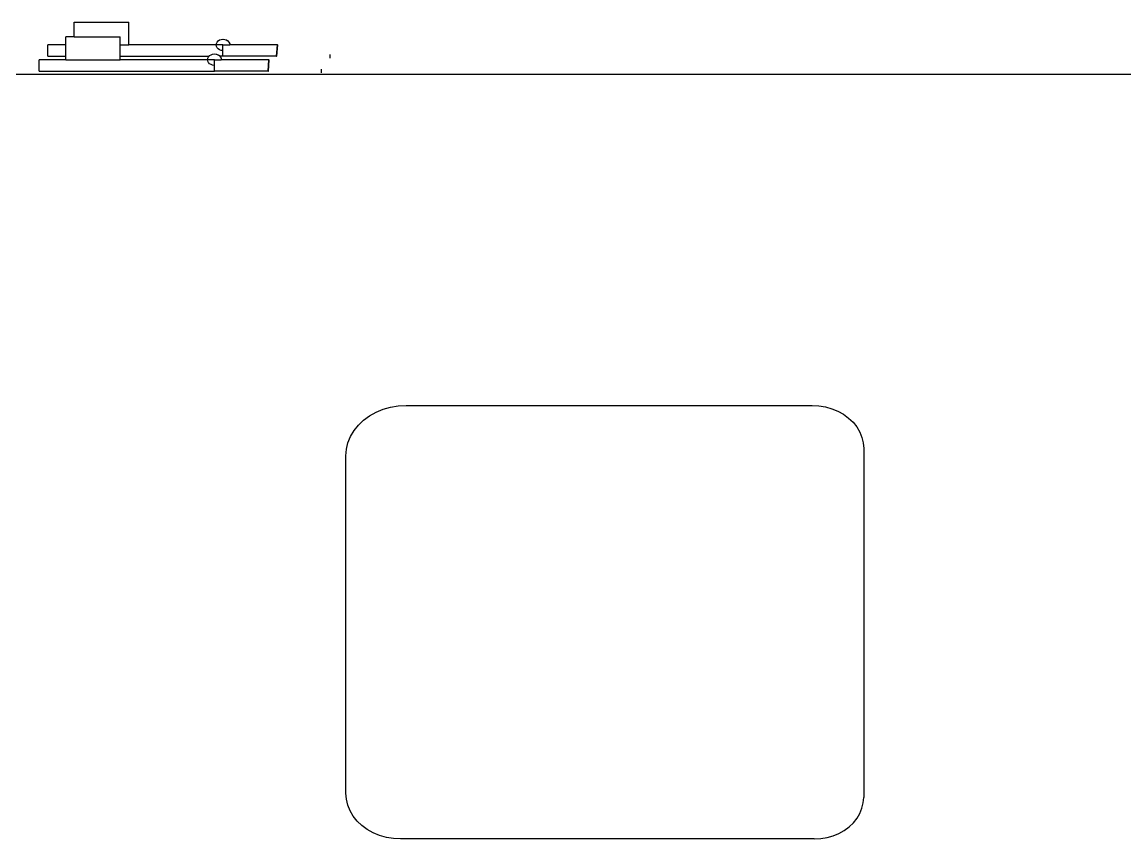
# Model space of a CAD drawing. Header units: inches. Extents: x 0.9 to 36.3, y 0.7 to 23.3.
# Drawn here: x 30.8335 to 31.0021, y 8.7296 to 8.8544 of the extents above; entities that cross this region are included whole.
import ezdxf

# ---------------------------------------------------------------- set-up
doc = ezdxf.new("R2010")
doc.units = ezdxf.units.IN
doc.layers.add('DG set', color=18, linetype='Continuous', lineweight=15)
doc.layers.add('Edges', color=7, linetype='Continuous')
doc.layers.get('DG set').off()

# ---------------------------------------------------------------- blocks, each defined once
blk = doc.blocks.new('Diesel Generator pl')
at = {"layer": 'Edges'}
for p, q in [((4.42115, 2.04138), (4.42115, 2.05138)), ((4.42115, 2.05138), (4.45795, 2.05138)), ((4.45795, 2.03598), (4.45795, 2.05138)), ((4.41542, 2.03598), (4.41542, 2.04138)), ((4.42115, 2.04138), (4.41542, 2.04138)), ((4.42115, 2.04138), (4.45222, 2.04138)), ((4.45222, 2.03598), (4.45222, 2.04138)), ((4.40331, 2.02828), (4.40331, 2.03598)), ((4.41542, 2.03598), (4.40331, 2.03598)), ((4.41542, 2.02828), (4.41542, 2.03598)), ((4.45222, 2.02828), (4.45222, 2.03598)), ((4.45222, 2.03598), (4.45795, 2.03598)), ((4.51695, 2.03598), (4.45795, 2.03598)), ((4.51695, 2.03598), (4.51711, 2.03698)), ((4.51711, 2.03498), (4.51695, 2.03598)), ((4.5215, 2.03598), (4.51695, 2.03598)), ((4.51711, 2.03698), (4.51757, 2.0379)), ((4.51757, 2.03405), (4.51711, 2.03498)), ((4.51757, 2.0379), (4.5183, 2.0387)), ((4.5183, 2.03326), (4.51757, 2.03405)), ((4.5183, 2.0387), (4.51925, 2.03931)), ((4.51925, 2.03265), (4.5183, 2.03326)), ((4.51925, 2.03931), (4.52036, 2.0397)), ((4.52036, 2.0397), (4.52155, 2.03983)), ((4.5215, 2.03214), (4.5215, 2.03598)), ((4.5215, 2.03598), (4.52615, 2.03598)), ((4.52155, 2.03983), (4.52162, 2.03982)), ((4.52162, 2.03982), (4.52169, 2.03983)), ((4.52169, 2.03983), (4.52274, 2.0397)), ((4.52274, 2.0397), (4.52288, 2.0397)), ((4.52288, 2.0397), (4.52385, 2.03931)), ((4.52385, 2.03931), (4.52399, 2.03931)), ((4.52385, 2.03931), (4.52481, 2.0387)), ((4.52399, 2.03931), (4.52494, 2.0387)), ((4.52481, 2.0387), (4.52554, 2.0379)), ((4.52494, 2.0387), (4.52567, 2.0379)), ((4.52554, 2.0379), (4.526, 2.03698)), ((4.52567, 2.0379), (4.52613, 2.03698)), ((4.526, 2.03698), (4.52615, 2.03598)), ((4.52613, 2.03698), (4.52629, 2.03598)), ((4.52629, 2.03598), (4.52615, 2.03598)), ((4.5583, 2.03598), (4.52629, 2.03598)), ((4.55774, 2.02828), (4.5583, 2.03598)), ((4.55798, 2.02828), (4.55854, 2.03598)), ((4.5583, 2.03598), (4.55854, 2.03598)), ((4.39757, 2.01828), (4.39757, 2.02598)), ((4.41542, 2.02598), (4.39757, 2.02598)), ((4.40331, 2.02828), (4.41542, 2.02828)), ((4.41542, 2.02598), (4.41542, 2.02828)), ((4.41542, 2.02598), (4.45222, 2.02598)), ((4.45222, 2.02598), (4.45222, 2.02828)), ((4.45222, 2.02828), (4.51218, 2.02828)), ((4.51122, 2.02598), (4.45222, 2.02598)), ((4.51122, 2.02598), (4.51137, 2.02698)), ((4.51137, 2.02498), (4.51122, 2.02598)), ((4.51576, 2.02598), (4.51122, 2.02598)), ((4.51137, 2.02698), (4.51183, 2.0279)), ((4.51183, 2.0279), (4.51218, 2.02828)), ((4.51218, 2.02828), (4.51256, 2.0287)), ((4.51256, 2.0287), (4.51352, 2.02931)), ((4.51352, 2.02931), (4.51463, 2.0297)), ((4.51463, 2.0297), (4.51582, 2.02983)), ((4.51576, 2.02214), (4.51576, 2.02598)), ((4.51576, 2.02598), (4.52042, 2.02598)), ((4.51582, 2.02983), (4.51588, 2.02982)), ((4.51588, 2.02982), (4.51595, 2.02983)), ((4.51595, 2.02983), (4.51701, 2.0297)), ((4.51701, 2.0297), (4.51714, 2.0297)), ((4.51714, 2.0297), (4.51812, 2.02931)), ((4.51812, 2.02931), (4.51825, 2.02931)), ((4.51812, 2.02931), (4.51907, 2.0287)), ((4.51825, 2.02931), (4.5192, 2.0287)), ((4.51907, 2.0287), (4.51946, 2.02828)), ((4.5192, 2.0287), (4.51959, 2.02828)), ((4.52036, 2.03226), (4.51925, 2.03265)), ((4.51959, 2.02828), (4.51946, 2.02828)), ((4.51946, 2.02828), (4.5198, 2.0279)), ((4.5215, 2.02828), (4.51959, 2.02828)), ((4.51959, 2.02828), (4.51993, 2.0279)), ((4.5198, 2.0279), (4.52026, 2.02698)), ((4.51993, 2.0279), (4.52039, 2.02698)), ((4.52026, 2.02698), (4.52042, 2.02598)), ((4.5215, 2.03214), (4.52036, 2.03226)), ((4.52039, 2.02698), (4.52055, 2.02598)), ((4.52055, 2.02598), (4.52042, 2.02598)), ((4.55256, 2.02598), (4.52055, 2.02598)), ((4.5215, 2.02828), (4.5215, 2.03214)), ((4.55774, 2.02828), (4.5215, 2.02828)), ((4.55201, 2.01828), (4.55256, 2.02598)), ((4.55225, 2.01828), (4.5528, 2.02598)), ((4.55256, 2.02598), (4.5528, 2.02598)), ((4.55774, 2.02828), (4.55798, 2.02828)), ((4.59367, 2.0295), (4.59367, 2.027)), ((4.39757, 2.01828), (4.51576, 2.01828)), ((4.51183, 2.02405), (4.51137, 2.02498)), ((4.51256, 2.02326), (4.51183, 2.02405)), ((4.51352, 2.02265), (4.51256, 2.02326)), ((4.51463, 2.02226), (4.51352, 2.02265)), ((4.51576, 2.02214), (4.51463, 2.02226)), ((4.51576, 2.01828), (4.51576, 2.02214)), ((4.55201, 2.01828), (4.51576, 2.01828)), ((4.55201, 2.01828), (4.55225, 2.01828)), ((4.58794, 2.0195), (4.58794, 2.017)), ((6.20171, 2.01598), (3.76028, 2.01598)), ((6.20171, 2.01598), (4.46165, 2.01598)), ((4.62054, 1.78562), (4.62496, 1.78809)), ((4.62496, 1.78809), (4.62974, 1.79006)), ((4.62974, 1.79006), (4.63477, 1.79149)), ((4.63477, 1.79149), (4.63999, 1.79236)), ((4.63999, 1.79236), (4.6453, 1.79265)), ((4.6453, 1.79265), (4.91938, 1.79265)), ((4.91938, 1.79265), (4.92393, 1.7924)), ((4.92393, 1.7924), (4.9284, 1.79166)), ((4.9284, 1.79166), (4.93271, 1.79043)), ((4.93271, 1.79043), (4.9368, 1.78874)), ((4.9368, 1.78874), (4.94059, 1.78662)), ((4.61303, 1.77933), (4.61654, 1.78268)), ((4.61654, 1.78268), (4.62054, 1.78562)), ((4.94059, 1.78662), (4.94402, 1.78411)), ((4.94402, 1.78411), (4.94703, 1.78124)), ((4.94703, 1.78124), (4.94956, 1.77807)), ((4.60772, 1.77164), (4.61008, 1.77563)), ((4.61008, 1.77563), (4.61303, 1.77933)), ((4.94956, 1.77807), (4.95158, 1.77465)), ((4.95158, 1.77465), (4.95304, 1.77103)), ((4.60498, 1.76305), (4.60601, 1.76742)), ((4.60601, 1.76742), (4.60772, 1.77164)), ((4.95304, 1.77103), (4.95393, 1.76729)), ((4.95393, 1.76729), (4.95423, 1.76348)), ((4.60463, 1.75861), (4.60498, 1.76305)), ((4.60463, 1.53091), (4.60463, 1.75861)), ((4.95423, 1.76348), (4.95423, 1.52798)), ((4.60494, 1.52688), (4.60463, 1.53091)), ((4.60588, 1.52292), (4.60494, 1.52688)), ((4.95394, 1.52433), (4.95423, 1.52798)), ((4.60743, 1.5191), (4.60588, 1.52292)), ((4.95169, 1.51729), (4.95309, 1.52075)), ((4.95309, 1.52075), (4.95394, 1.52433)), ((4.60957, 1.51548), (4.60743, 1.5191)), ((4.61225, 1.51213), (4.60957, 1.51548)), ((4.61543, 1.50909), (4.61225, 1.51213)), ((4.94733, 1.51098), (4.94976, 1.51402)), ((4.94976, 1.51402), (4.95169, 1.51729)), ((4.61905, 1.50643), (4.61543, 1.50909)), ((4.62306, 1.50419), (4.61905, 1.50643)), ((4.93754, 1.50379), (4.94117, 1.50582)), ((4.94117, 1.50582), (4.94445, 1.50823)), ((4.94445, 1.50823), (4.94733, 1.51098)), ((4.62739, 1.5024), (4.62306, 1.50419)), ((4.63196, 1.5011), (4.62739, 1.5024)), ((4.63669, 1.50032), (4.63196, 1.5011)), ((4.6415, 1.50005), (4.63669, 1.50032)), ((4.92086, 1.50005), (4.6415, 1.50005)), ((4.92086, 1.50005), (4.92522, 1.50029)), ((4.92522, 1.50029), (4.9295, 1.501)), ((4.9295, 1.501), (4.93363, 1.50218)), ((4.93363, 1.50218), (4.93754, 1.50379))]:
    blk.add_line(p, q, dxfattribs=at)

msp = doc.modelspace()

# ---------------------------------------------------------------- block references
at = {"layer": 'DG set', "xscale": 0.2264521623337326, "yscale": 0.2264521623337326, "zscale": 0.2264521623337326}
msp.add_blockref('Diesel Generator pl', (29.84027, 8.38988), dxfattribs=at)

doc.saveas('drawing.dxf')
